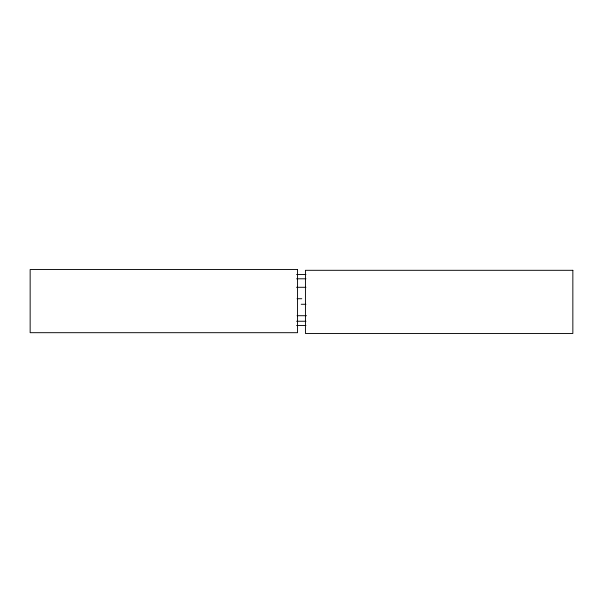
<?xml version="1.0" encoding="UTF-8"?>
<svg xmlns="http://www.w3.org/2000/svg" width="603" height="603" viewBox="0 0 603 603"><rect width="100%" height="100%" fill="white"/><g stroke="black" fill="none" stroke-linecap="round" stroke-linejoin="round"><path stroke-width="0.9" d="M296.57 274.553L305.947 274.553M296.608 278.797L305.947 278.797M296.518 287.292L305.932 287.292M297.068 298.726L301.779 298.726M301.221 304.274L305.932 304.274M297.068 315.708L306.482 315.708M296.608 321.248L305.947 321.248M296.57 325.499L305.947 325.499M297.558 269.518L30.15 269.518L30.15 332.69L297.558 332.69L297.558 269.518M572.85 270.31L305.442 270.31L305.442 333.482L572.85 333.482L572.85 270.31"/></g></svg>
